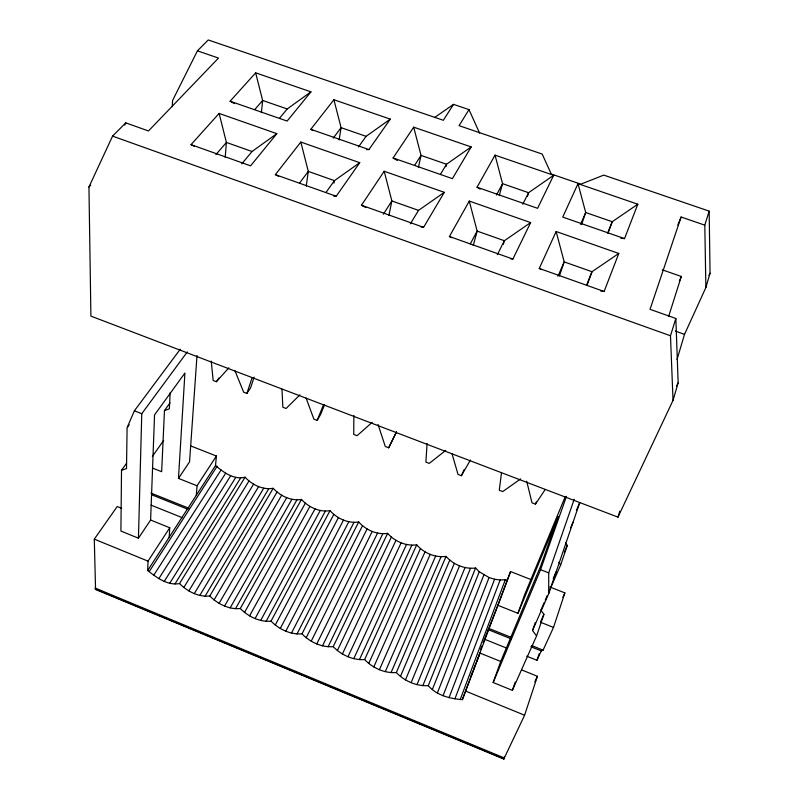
<?xml version="1.0" encoding="UTF-8"?>
<svg xmlns="http://www.w3.org/2000/svg" width="799" height="799" viewBox="0 0 799 799"><rect width="100%" height="100%" fill="white"/><g stroke="black" fill="none" stroke-linecap="round" stroke-linejoin="round"><path stroke-width="1.2" d="M531.355 579.724L510.561 571.555L497.897 605.322L517.972 613.302L558.251 516.404L540.773 565.782L500.713 661.452L493.163 682.526L512.369 690.336L536.578 635.934L532.534 630.541L548.703 593.637L548.713 572.883L574.211 499.235M353.867 415.46L353.737 434.426L357.053 435.695L372.184 422.371M126.602 463.18L121.518 470.241L120.909 531.075L138.437 538.206L150.612 520.029L154.557 414.891L184.919 373.043L178.477 478.391L197.053 485.772L196.304 495.27M138.437 538.206L141.763 413.702L187.296 351.91M500.713 661.452L479.979 653.083L462.351 699.654C450.107 698.656 436.823 695.52 428.264 685.672C416.389 686.291 404.494 681.128 396.334 672.568C384.529 673.377 372.704 668.084 364.644 659.565C352.918 660.374 341.273 655.01 333.203 646.651C321.548 647.58 310.012 642.106 301.992 633.847C290.417 634.815 279.021 629.272 271.031 621.143C259.515 622.211 248.239 616.558 240.289 608.528C228.854 609.667 217.708 603.924 209.787 596.004C198.422 597.243 187.385 591.4 179.505 583.58C167.221 585.717 156.604 577.527 147.685 570.526L148.025 561.138L169.738 527.759L150.612 520.029M172.324 106.617L172.574 100.484L197.423 50.836L208.259 39.95L443.325 120.289L453.532 104.369L469.003 109.623L479.58 133.073M170.037 402.816L164.454 410.566L161.658 471.71L152.729 468.154M170.167 392.679L169.358 408.818L164.454 410.566M169.218 537.208L169.738 527.759M427.075 443.445L425.887 462.092L429.253 463.39L445.732 450.416M197.003 355.505L189.563 461.822L178.477 478.391M225.208 157.373L226.407 142.442L219.116 113.428L276.844 133.663L250.596 165.832L191.021 144.659L219.116 113.428M147.685 570.526L215.52 465.547L216.399 456.019L190.851 445.982M261.393 112.699L262.641 100.454L255.64 72.839L310.951 91.845L287.121 121.068L230.112 101.203L255.64 72.839M501.442 473.088L499.295 490.256L502.731 491.575L520.658 478.921M306.237 186.167L308.294 171.395L300.824 142.062L359.73 162.696L336.189 196.254L333.712 196.105M339.136 139.975L341.083 127.66L333.912 99.745L390.292 119.131L368.938 149.573L366.671 149.623M334.042 183.091L334.431 180.644L359.73 162.696M388.903 215.55L391.86 200.948L384.189 171.266L444.314 192.329L423.6 227.325L421.193 227.086M418.406 167.59L421.033 155.405L413.692 127.171L471.18 146.936L452.414 178.646L393.088 157.982L413.692 127.171M445.972 166.681L446.541 164.244L471.18 146.936M473.258 245.533L477.143 231.111L469.283 201.078L530.646 222.581L512.888 259.066L510.511 258.756M499.255 195.565L502.561 183.68L495.04 155.146L553.667 175.291L537.587 208.319L477.053 187.236L495.04 155.146M504.289 756.883L503.809 759.05L95.56 589.452L94.292 539.145L117.203 506.536L121.798 508.394M503.32 244.324L504.369 240.729L530.646 222.581M197.423 50.836L218.497 58.077L148.484 130.956L125.753 122.866L112.569 136.12L88.949 186.986L90.906 316.114L617.977 517.133L673.038 400.359L678.151 382.791L675.844 318.491L650.036 309.313L681.128 217.018L704.808 225.158L705.867 287.55L684.523 334.372L677.043 359.46M705.867 287.55L710.051 273.188L709.162 211.136L603.754 175.111L580.823 184.169L551.24 174.002L542.191 154.067L459.065 125.663L469.003 109.623M527.51 196.254L528.568 192.709L553.667 175.291M617.977 517.133L619.814 511.18M673.038 400.359L670.481 335.78L675.844 318.491M704.808 225.158L709.162 211.136M668.643 316.374L681.317 276.494L662.211 269.802M503.809 759.05L524.593 715.225L537.417 676.284L521.877 670.001M526.701 656.179L536.978 660.304L541.283 650.905L543.08 650.146L553.507 627.425L564.873 592.888L549.852 586.985M235.016 370.866L243.655 392.189L246.881 393.428L251.965 378.087M254.152 377.148L250.606 387.775L246.881 393.428M536.978 660.304L539.145 653.812M536.578 635.934L543.919 614.291L540.623 609.807M549.233 591.07L560.668 564.953L567.29 545.417L565.442 542.781M559.42 275.925L564.194 261.892L556.144 231.51L618.796 253.463L604.124 291.495L600.568 290.936M548.703 593.637L579.794 502.471L576.359 510.461M532.534 630.541L535.27 622.571M512.369 690.336L515.205 682.076M581.662 224.269L585.707 212.524L578.007 183.66L637.802 204.224L624.528 238.611L620.833 238.282M493.163 682.526L540.563 569.687L566.491 496.289M517.972 613.302L524.823 594.186L565.083 497.088M587.335 284.524L591.999 271.72L618.796 253.463M607.949 233.428L612.234 221.722L637.802 204.224M480.549 649.517L481.847 646.071M483.135 642.626L497.897 605.322M526.711 481.238L531.994 502.801L535.45 504.129L536.259 501.992M462.351 699.654L510.561 571.555M460.444 698.875L505.318 579.734L507.085 580.424M454.921 698.825L500.134 579.984L505.318 579.734M448.988 697.767L494.601 579.235L500.134 579.984M443.016 695.789L489.058 577.527L479.26 571.754L475.585 568.019C464.628 569.337 453.283 564.653 446.062 556.384C435.165 557.892 423.87 553.078 416.738 544.828C405.912 546.326 394.786 541.452 387.635 533.362C376.868 534.96 365.832 529.977 358.721 521.977C348.024 523.605 337.118 518.551 330.017 510.661C319.38 512.389 308.564 507.225 301.503 499.435C290.936 501.213 280.239 495.969 273.198 488.279C262.691 490.147 252.085 484.803 245.083 477.203C233.678 480.039 223.54 472.289 215.52 465.547M471.05 675.804L472.748 671.48M473.607 669.312L475.305 664.978M476.584 661.732L479.979 653.083M437.353 692.993L483.844 574.99M432.339 689.547L479.26 571.754M428.264 685.672L475.585 568.019M586.556 285.163L591.999 271.72L564.194 261.892L557.932 276.274M607.829 232.599L612.234 221.722L585.707 212.524L580.563 224.339M422.851 685.652L470.491 568.289M306.117 398.082L313.867 419.125L317.153 420.384L323.355 405.153M324.564 404.753L320.569 414.551L317.153 420.384M417.008 684.633L465.028 567.57M677.792 225.078L681.128 217.018M411.095 682.666L459.545 565.882M405.463 679.889L454.351 563.355M400.439 676.453L449.767 560.119M396.334 672.568L446.062 556.384M180.254 349.223L134.382 410.816L127.091 427.685L126.502 468.633L121.518 470.241M391.041 672.628L441.068 556.733M570.646 527.799L573.093 522.107M679.34 281.048L681.317 276.494M385.268 671.659L435.665 556.054M564.314 552.269L567.29 545.417M553.208 578.536L556.154 571.794M541.283 609.238L544.269 602.426M545.258 600.149L547.245 595.605M379.395 669.722L430.212 554.396M452.044 453.732L458.007 474.416L461.403 475.725L464.159 469.512M540.454 622.121L543.919 614.291M373.772 666.935L425.028 551.859M368.748 663.48L420.444 548.603M364.644 659.565L416.738 544.828M562.836 597.382L564.873 592.888M709.023 275.445L710.051 273.188M359.45 659.624L411.825 545.178M541.352 269.623L539.265 268.444L556.144 231.51M578.007 183.66L562.736 217.088L624.528 238.611M353.767 658.666L406.511 544.499M534.821 681.857L537.417 676.284M347.974 656.748L401.118 542.851M124.694 125.123L125.753 122.866M676.563 386.157L678.151 382.791M342.391 653.991L395.974 540.344M337.368 650.556L391.38 537.118M333.203 646.651L387.635 533.362M328.109 646.761L382.811 533.742M378.057 424.509L385.308 446.531L388.654 447.81L396.474 431.78M396.434 432.159L388.654 447.81M322.516 645.842L377.557 533.093M316.764 643.944L372.214 531.475M311.211 641.197L367.091 528.968M306.187 637.762L362.496 525.732M497.318 254.721L504.369 240.729L477.143 231.111L470.311 243.845M522.776 204.194L528.568 192.709L502.561 183.68L496.479 195.036M301.992 633.847L358.721 521.977M296.998 633.977L353.987 522.366M291.485 633.078L348.813 521.737M285.802 631.2L343.51 520.129M280.279 628.473L338.416 517.632M275.256 625.048L333.822 514.416M271.031 621.143L330.017 510.661M266.137 621.312L325.363 511.09M260.704 620.443L320.259 510.491M255.071 618.586L315.006 508.893M249.578 615.869L309.932 506.416M244.544 612.443L305.338 503.19M240.289 608.528L301.503 499.435M451.555 237.673L449.418 236.504L469.283 201.078M235.495 608.718L296.938 499.874M230.142 607.879L291.905 499.295M224.569 606.041L286.701 497.717M461.403 475.725L470.441 459.984M219.106 603.345L281.657 495.25M214.072 599.929L277.063 492.034M209.787 596.004L273.198 488.279M205.083 596.244L268.714 488.758M199.82 595.425L263.75 488.199M194.297 593.617L258.586 486.641M410.376 223.8L418.526 210.377L444.314 192.329M440.449 174.292L446.541 164.244L421.033 155.405L414.681 165.313M188.854 590.92L253.563 484.184M183.82 587.505L248.968 480.968M179.505 583.58L245.083 477.203M174.951 583.969L240.719 477.822M169.748 583.24L235.805 477.343M164.234 581.452L230.651 475.814M158.781 578.736L225.608 473.328M153.738 575.26L221.013 470.052M383.37 214.202L391.86 200.948L418.526 210.377M149.453 571.245L217.158 466.197M197.053 485.772L216.399 456.019M365.802 207.56L361.468 205.243L384.189 171.266M535.45 504.129L545.068 489.727M211.236 361.078L213.153 380.494L216.359 381.722L218.926 378.007M152.369 456.469L163.645 440.419M325.932 192.529L334.431 180.644L308.294 171.395L299.495 183.141M358.511 146.946L366.092 136.339L390.292 119.131M127.81 426.726L129.228 424.808M333.223 138.137L341.083 127.66L366.092 136.339M278.641 176.349L275.355 174.631L300.824 142.062M312.928 130.537L310.791 129.308L333.912 99.745M241.797 163.855L252.025 151.5L276.844 133.663M279.53 118.232L287.191 108.974L310.951 91.845M215.87 154.636L226.407 142.442L252.025 151.5M254.751 109.603L262.641 100.454L287.191 108.974M216.359 381.722L228.834 367.85M88.949 186.986L90.677 185.198M299.885 394.876L286.102 408.479L282.846 407.23L281.987 389.233M434.466 117.593L453.532 104.369M95.56 589.452L96.16 589.472M489.058 577.527L494.601 579.235M310.791 129.308L368.938 149.573M275.355 174.631L336.189 196.254M361.468 205.243L423.6 227.325M449.418 236.504L512.888 259.066M539.265 268.444L604.124 291.495M675.325 331.086L684.523 334.372M112.569 136.12L670.481 335.78M134.382 410.816L141.763 413.702M540.563 569.687L548.713 572.883M540.903 622.411L553.507 627.425M150.891 493.043L189.433 508.484M488.838 628.423L510.771 637.202M531.545 645.522L543.08 650.146M151.48 494.691L187.875 509.273M488.179 629.622L511.26 638.88M530.886 646.741L541.283 650.905M151.091 505.148L182.222 517.672M484.434 639.18L507.285 648.369M94.292 539.145L148.025 561.138M465.707 691.135L524.593 715.225M95.031 588.004L504.419 758.021M95.171 588.943L504.019 758.78M191.021 144.659L194.337 146.347M230.112 101.203L234.407 103.62M393.088 157.982L397.323 160.489M477.053 187.236L480.189 189.153M558.781 562.296L560.668 564.953"/></g></svg>
